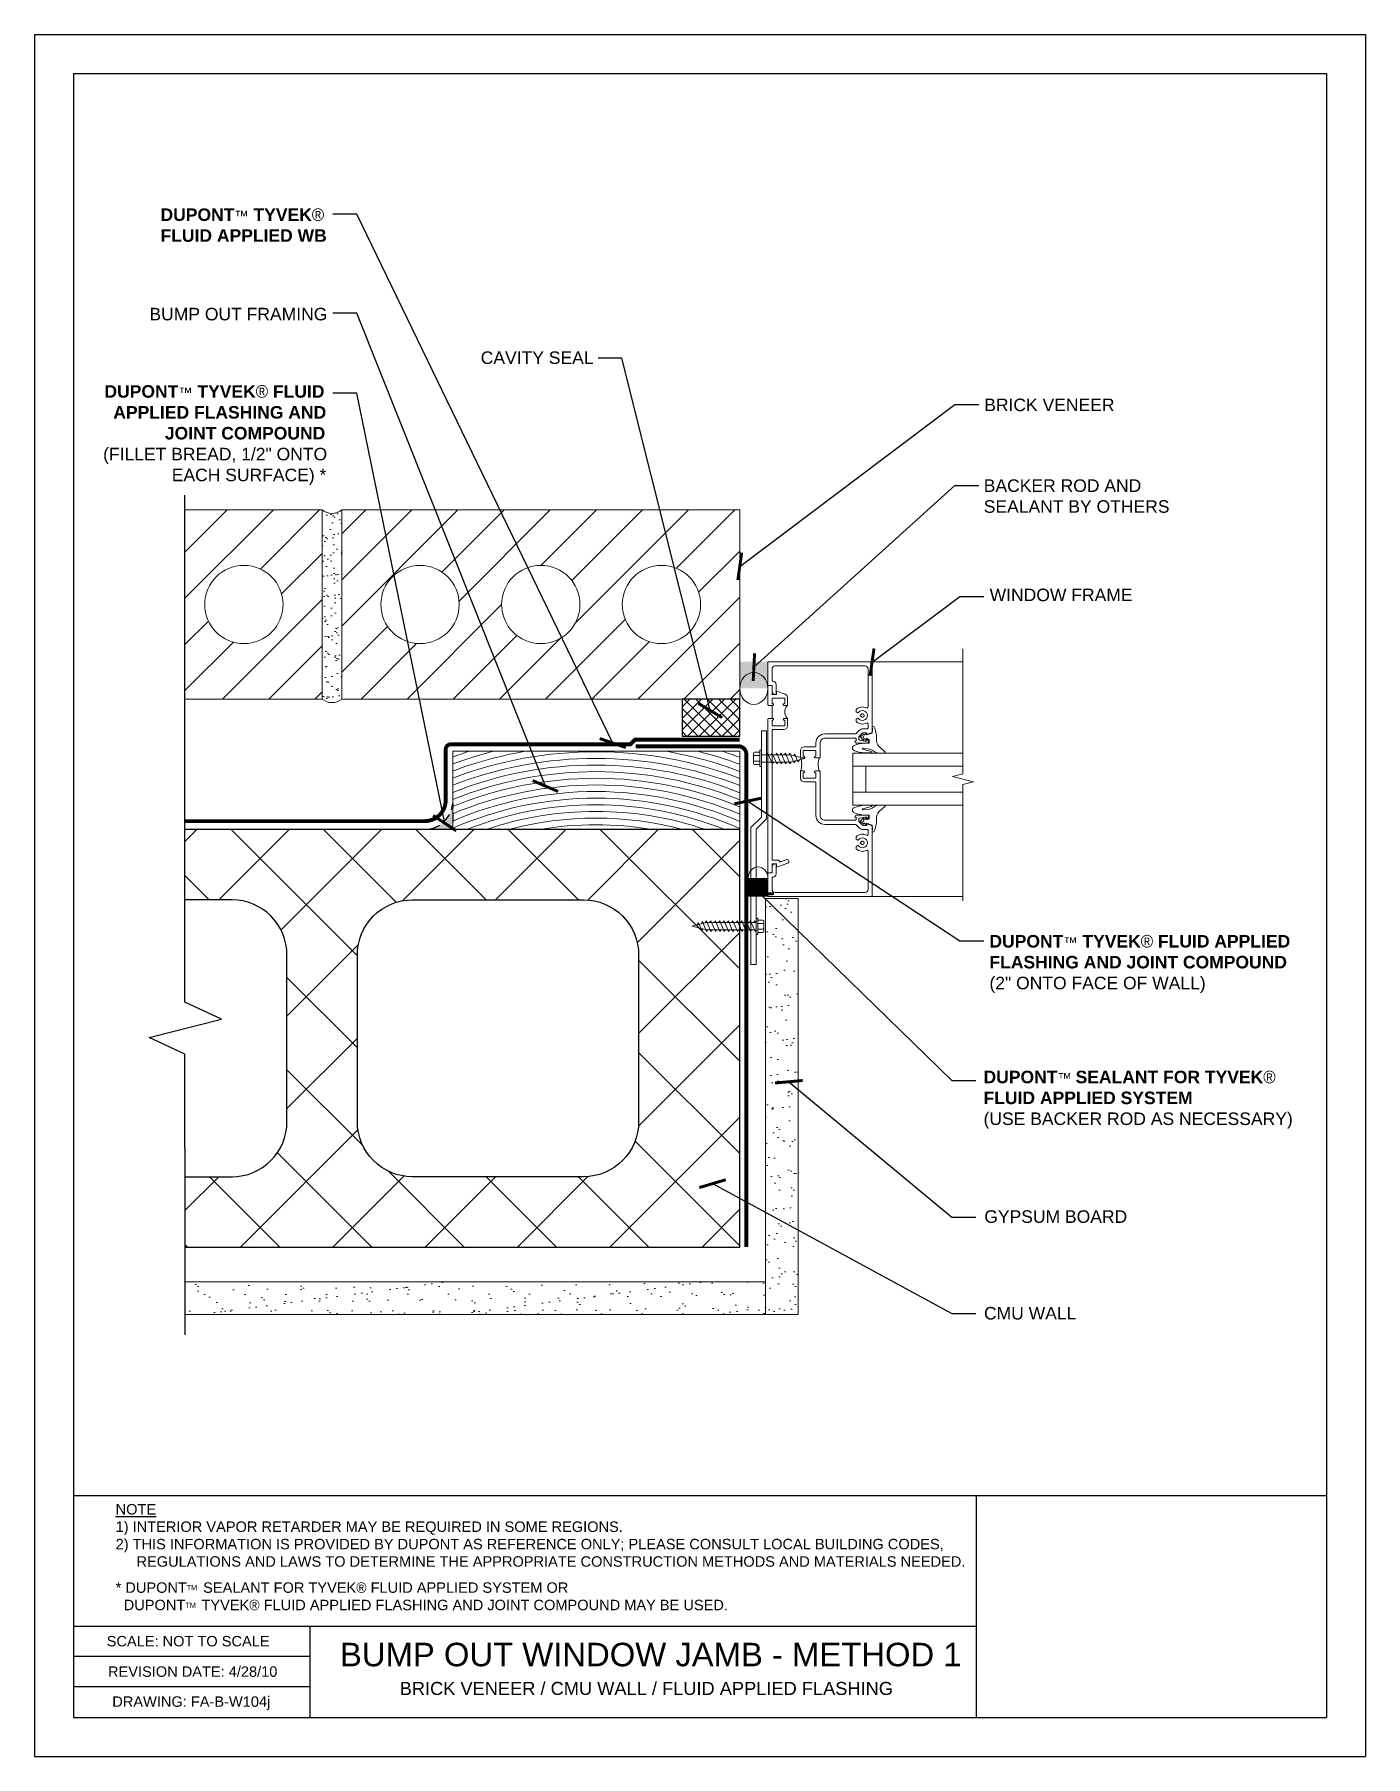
# Model space of a CAD drawing. Extents: x 527.2 to 552.7, y 2 to 35.
import ezdxf

# ---------------------------------------------------------------- set-up
doc = ezdxf.new("R2010")
doc.units = 0
doc.header["$LTSCALE"] = 1.5
doc.header["$MEASUREMENT"] = 0
doc.linetypes.add('DASHED2', pattern=[0.375, 0.25, -0.125])
doc.layers.get('0').update_dxf_attribs({"color": 8, "linetype": 'CONTINUOUS'})
for name, color, linetype in [('8x11-ttb$0$B', 5, 'CONTINUOUS'), ('CMU', 250, 'CONTINUOUS'), ('SEALANT', 250, 'CONTINUOUS'), ('STRUCTURE', 250, 'CONTINUOUS'), ('TEXT', 7, 'CONTINUOUS'), ('Tyvek FA Flashing and Joint Treatment', 150, 'DASHED2'), ('Tyvek FA WB', 10, 'DASHED2')]:
    doc.layers.add(name, color=color, linetype=linetype)
for name, color, linetype, lineweight in [('A-Backer Rod', 250, 'CONTINUOUS', 15), ('brick', 250, 'CONTINUOUS', 5), ('Gyp Board', 250, 'CONTINUOUS', 20), ('Non-Flanged Window', 250, 'CONTINUOUS', 20), ('Wood', 250, 'CONTINUOUS', 20)]:
    doc.layers.add(name, color=color, linetype=linetype, lineweight=lineweight)
doc.layers.add('VIEWPORT', color=7, linetype='CONTINUOUS', plot=False)
doc.styles.add('DETAILS', font='sanss___.ttf', dxfattribs={"height": 1})
doc.dimstyles.new('ARCH_1_1-2_IN', dxfattribs={"dimscale": 0, "dimtxt": 0.09375, "dimasz": 0.09375, "dimexe": 0.0625, "dimexo": 0.0625, "dimgap": 0.0625, "dimtad": 1, "dimdec": 4, "dimlfac": 8, "dimzin": 3, "dimdsep": 46, "dimlunit": 4, "dimtxsty": 'Standard', "dimblk1": 'ARCHTICK', "dimblk2": 'ARCHTICK', "dimsah": 1, "dimcen": 0.0625, "dimdle": 0.0625, "dimclrd": 256, "dimclre": 256, "dimclrt": 256, "dimadec": 0, "dimazin": 0, "dimtfac": 1, "dimtdec": 4, "dimtmove": 0, "dimatfit": 3, "dimldrblk": 'ARCHTICK', "dimfxl": 1, "dimfrac": 2, "dimtolj": 1, "dimtzin": 0, "dimlwd": -1, "dimlwe": -1, "dimarcsym": 0})

# ---------------------------------------------------------------- blocks, each defined once
blk = doc.blocks.new('_ArchTick')
at = {"color": 0, "linetype": 'ByBlock', "const_width": 0.15}
blk.add_lwpolyline([(-0.5, -0.5), (0.5, 0.5)], dxfattribs=at)
blk = doc.blocks.new('Revsion Date')
at = {"layer": 'TEXT', "insert": (0, 0.203, 0), "char_height": 0.2, "width": 16.26452, "attachment_point": 1, "style": 'DETAILS'}
blk.add_mtext('\\pi-0.033334,l0.033334,t0.1;REVISION DATE: 4/28/10', dxfattribs=at)

msp = doc.modelspace()

# ---------------------------------------------------------------- hatches: boundary and pattern name
at = {"layer": 'brick'}
h = msp.add_hatch(dxfattribs=at)
h.set_pattern_fill('_USER', color=256, scale=0.625, angle=45, style=0, pattern_type=0)
h.set_pattern_definition([(45, (424.4655, 222.6109), (-0.4419417, 0.4419417), [])])
h.paths.add_polyline_path([(540.731, 22.261), (540.731, 25.886), (533.106, 25.886), (533.106, 22.261)])
h.paths.add_polyline_path([(538.481, 24.074, -1), (539.981, 24.074, -1)], flags=16)
h.paths.add_polyline_path([(536.169, 24.074, -1), (537.669, 24.074, -1)], flags=16)
h.paths.add_polyline_path([(533.856, 24.074, -1), (535.356, 24.074, -1)], flags=16)
h.paths.add_polyline_path([(530.481, 24.074, -1), (531.981, 24.074, -1)], flags=16)
h.paths.add_polyline_path([(530.103, 25.886), (530.103, 22.261), (532.731, 22.261), (532.731, 25.886)])
h = msp.add_hatch(dxfattribs=at)
h.set_pattern_fill('AR-SAND', color=256, scale=0.15, style=0)
h.set_pattern_definition([(37.5, (586.027, 106.97116), (-0.009449, 0.28902357), [0, -0.228, 0, -0.255, 0, -0.24375]), (7.5, (586.027, 106.97116), (0.2654665, 0.4233219), [0, -0.123, 0, -0.2055, 0, -0.07875]), (327.5, (585.8425, 106.97116), (0.4671213, 0.00084886), [0, -0.075, 0, -0.27, 0, -0.3525]), (317.5, (585.8425, 106.97116), (0.450919, 0.1316513), [0, -0.0375, 0, -0.177, 0, -0.2025])])
h.paths.add_polyline_path([(532.731, 22.261, 0.36364), (533.106, 22.261), (533.106, 25.886, -0.36364), (532.731, 25.886)])
at = {"layer": 'CMU'}
h = msp.add_hatch(dxfattribs=at)
h.set_pattern_fill('ANSI37', color=256, scale=10, angle=-90, style=0)
h.set_pattern_definition([(315, (652.6343, 5.9473), (0.883883, 0.883883), []), (45, (652.6343, 5.9473), (-0.883883, 0.883883), [])])
h.paths.add_polyline_path([(533.405, 14.161), (533.405, 17.361, -0.414214), (534.457, 18.414), (537.742, 18.414, -0.414214), (538.794, 17.361), (538.794, 14.161, -0.414214), (537.742, 13.109), (534.457, 13.109, -0.414214)], flags=16)
h.paths.add_polyline_path([(530.103, 19.761), (530.103, 16.453), (530.802, 16.131), (529.417, 15.776), (530.103, 15.46), (530.103, 13.653), (530.103, 11.761), (540.731, 11.761), (540.731, 19.761)])
edge = h.paths.add_edge_path()
edge.add_line((530.103, 18.414), (530.103, 16.453))
edge.add_line((530.103, 16.453), (530.802, 16.131))
edge.add_line((530.802, 16.131), (529.417, 15.776))
edge.add_line((529.417, 15.776), (530.103, 15.46))
edge.add_line((530.103, 15.46), (530.103, 13.653))
edge.add_line((530.103, 13.653), (530.103, 13.109))
edge.add_line((530.103, 13.109), (531.005, 13.109))
edge.add_arc((531.005, 14.161), 1.053, 270, 360)
edge.add_line((532.057, 14.161), (532.057, 17.361))
edge.add_arc((531.005, 17.361), 1.053, 360, 450)
edge.add_line((531.005, 18.414), (530.103, 18.414))
at = {"layer": 'Gyp Board'}
h = msp.add_hatch(dxfattribs=at)
h.set_pattern_fill('AR-SAND,_O', color=256, scale=0.25)
h.set_pattern_definition([(217.5, (2323.0997, 573.2685), (0.01574834, -0.48170594), [0, -0.38, 0, -0.425, 0, -0.40625]), (187.5, (2323.0997, 573.2685), (-0.44244418, -0.70553652), [0, -0.205, 0, -0.3425, 0, -0.13125]), (147.5, (2323.4072, 573.2685), (-0.77853547, -0.00141476), [0, -0.125, 0, -0.45, 0, -0.5875]), (137.5, (2323.4072, 573.2685), (-0.75153165, -0.2194189), [0, -0.0625, 0, -0.295, 0, -0.3375])])
h.paths.add_polyline_path([(541.222, 10.469), (541.847, 10.469), (541.847, 18.443), (541.222, 18.443)])
h = msp.add_hatch(dxfattribs=at)
h.set_pattern_fill('AR-SAND,_O', color=256, scale=0.25)
h.set_pattern_definition([(37.5, (586.027, 106.47116), (-0.0157483, 0.481706), [0, -0.38, 0, -0.425, 0, -0.40625]), (7.5, (586.027, 106.47116), (0.442444, 0.7055365), [0, -0.205, 0, -0.3425, 0, -0.13125]), (327.5, (585.7195, 106.47116), (0.7785355, 0.0014148), [0, -0.125, 0, -0.45, 0, -0.5875]), (317.5, (585.7195, 106.47116), (0.7515317, 0.219419), [0, -0.0625, 0, -0.295, 0, -0.3375])])
h.paths.add_polyline_path([(530.103, 11.094), (530.103, 10.469), (541.222, 10.469), (541.222, 11.094)])
at = {"layer": 'SEALANT'}
h = msp.add_hatch(color=256, dxfattribs=at)
h.dxf.hatch_style = 1
edge = h.paths.add_edge_path()
edge.add_ellipse((541, 22.465), major_axis=(0, -0.304), ratio=0.884299, start_angle=90, end_angle=270, ccw=False)
edge.add_line((541.268, 22.465), (541.268, 22.586))
edge.add_line((541.268, 22.586), (541.268, 22.977))
edge.add_arc((541, 23.331), 0.444, 232.7927, 307.2073, ccw=False)
edge.add_line((540.731, 22.977), (540.731, 22.465))
h = msp.add_hatch(dxfattribs=at)
h.set_pattern_fill('ANSI37', color=256, scale=1.25, style=0)
h.paths.add_polyline_path([(540.731, 22.261), (539.626, 22.261), (539.626, 21.553), (540.731, 21.553)])
h = msp.add_hatch(color=256, dxfattribs=at)
h.dxf.hatch_style = 1
edge = h.paths.add_edge_path()
edge.add_ellipse((541.082, 18.834), major_axis=(0, 0.212), ratio=0.884299, start_angle=90, end_angle=270, ccw=False)
edge.add_line((540.894, 18.834), (540.894, 18.75))
edge.add_line((540.894, 18.75), (540.894, 18.477))
edge.add_arc((541.082, 18.231), 0.31, 412.7927, 487.2073, ccw=False)
edge.add_line((541.269, 18.477), (541.269, 18.834))
at = {"layer": 'Tyvek FA Flashing and Joint Treatment', "ltscale": 0.5}
h = msp.add_hatch(color=256, dxfattribs=at)
h.dxf.hatch_style = 1
edge = h.paths.add_edge_path()
edge.add_line((535.231, 19.761), (534.731, 19.761))
edge.add_arc((534.679, 20.313), 0.555, 275.3879, 354.6121)
edge.add_line((535.231, 20.261), (535.231, 19.761))

# ---------------------------------------------------------------- linework, layer by layer
at = {"layer": '8x11-ttb$0$B', "color": 7}
for p, q in [((527.969, 34.248, 0), (527.969, 2.748, 0)), ((527.969, 34.248, 0), (551.969, 34.248, 0)), ((551.969, 34.248, 0), (551.969, 2.748, 0)), ((527.969, 4.498, 0), (545.258, 4.498, 0)), ((527.969, 2.748, 0), (551.969, 2.748, 0))]:
    msp.add_line(p, q, dxfattribs=at)
at = {"layer": '8x11-ttb$0$B', "color": 7, "elevation": 0}
for points in [[(551.969, 6.993), (527.969, 6.993)], [(545.258, 6.993), (545.258, 2.748)], [(532.496, 4.498), (532.496, 2.748)], [(532.496, 3.915), (527.969, 3.915)], [(532.496, 3.331), (527.969, 3.331)]]:
    msp.add_lwpolyline(points, dxfattribs=at)
at = {"layer": 'A-Backer Rod'}
for centre, major_axis in [((541, 22.465, 0), (0, -0.304)), ((541.082, 18.834), (0, 0.212))]:
    msp.add_ellipse(centre, major_axis=major_axis, ratio=0.884299, dxfattribs=at)
at = {"layer": 'brick', "linetype": 'Continuous', "elevation": 0}
msp.add_lwpolyline([(530.103, 25.886), (532.731, 25.886), (532.731, 22.261), (530.103, 22.261)], dxfattribs=at)
msp.add_lwpolyline([(540.731, 25.886), (533.106, 25.886), (533.106, 22.261), (540.731, 22.261)], close=True, dxfattribs=at)
at = {"layer": 'brick', "linetype": 'Continuous'}
for centre in [(531.231, 24.074, 0), (534.606, 24.074, 0), (536.919, 24.074, 0), (539.231, 24.074, 0)]:
    msp.add_circle(centre, 0.75, dxfattribs=at)
for centre in [(532.919, 26.11, 0), (532.919, 22.485, 0)]:
    msp.add_arc(centre, 0.292, 230.0334, 309.9666, dxfattribs=at)
at = {"layer": 'CMU', "elevation": 0}
msp.add_lwpolyline([(530.103, 11.761), (530.977, 11.761), (540.731, 11.761), (540.731, 19.761), (530.977, 19.761), (530.103, 19.761)], dxfattribs=at)
msp.add_lwpolyline([(530.103, 13.109), (531.005, 13.109, 0.414214), (532.057, 14.161), (532.057, 17.361, 0.414214), (531.005, 18.414), (530.103, 18.414)], format="xyb", dxfattribs=at)
msp.add_lwpolyline([(534.457, 13.109, -0.414214), (533.405, 14.161), (533.405, 17.361, -0.414214), (534.457, 18.414), (537.742, 18.414, -0.414214), (538.794, 17.361), (538.794, 14.161, -0.414214), (537.742, 13.109)], format="xyb", close=True, dxfattribs=at)
at = {"layer": 'Gyp Board', "elevation": 0}
msp.add_lwpolyline([(541.222, 10.469), (541.847, 10.469), (541.847, 18.443), (541.222, 18.443)], close=True, dxfattribs=at)
msp.add_lwpolyline([(530.103, 10.469), (541.222, 10.469), (541.222, 11.094), (530.103, 11.094)], dxfattribs=at)
at = {"layer": 'Non-Flanged Window'}
for p, q in [((545.007, 22.977, 0), (543.269, 22.977, 0)), ((541.349, 22.141, 0), (541.349, 21.891, 0)), ((540.995, 21.026, 0), (540.995, 21.225, 0)), ((541.015, 21.245, 0), (541.115, 21.245, 0)), ((541.115, 21.18, 0), (541.015, 21.18, 0)), ((541.115, 20.971, 0), (541.115, 21.28, 0)), ((541.144, 21.28, 0), (541.115, 21.28, 0)), ((541.115, 21.245, 0), (541.115, 21.006, 0)), ((541.144, 20.971, 0), (541.144, 21.28, 0)), ((541.694, 21.195, 0), (541.144, 21.195, 0)), ((541.27, 21.225, 0), (541.25, 21.196, 0)), ((541.27, 21.225, 0), (541.354, 21.02, 0)), ((541.354, 21.225, 0), (541.335, 21.196, 0)), ((541.354, 21.225, 0), (541.439, 21.02, 0)), ((541.439, 21.225, 0), (541.419, 21.196, 0)), ((541.439, 21.225, 0), (541.523, 21.02, 0)), ((541.523, 21.225, 0), (541.503, 21.196, 0)), ((541.523, 21.225, 0), (541.607, 21.02, 0)), ((541.608, 21.225, 0), (541.588, 21.196, 0)), ((541.608, 21.225, 0), (541.692, 21.02, 0)), ((541.692, 21.225, 0), (541.672, 21.196, 0)), ((541.692, 21.225, 0), (541.77, 21.037, 0)), ((541.694, 21.195, 0), (541.976, 21.123, 0)), ((541.976, 21.123, 0), (541.694, 21.05, 0)), ((541.784, 21.205, 0), (541.765, 21.176, 0)), ((541.784, 21.205, 0), (541.846, 21.057, 0)), ((542.894, 21.228, 0), (545.007, 21.228, 0)), ((542.894, 20.228, 0), (542.894, 21.228, 0)), ((541.115, 21.071, 0), (541.015, 21.071, 0)), ((541.115, 21.006, 0), (541.015, 21.006, 0)), ((541.144, 20.971, 0), (541.115, 20.971, 0)), ((541.144, 21.05, 0), (541.694, 21.05, 0)), ((541.374, 21.05, 0), (541.354, 21.02, 0)), ((541.458, 21.05, 0), (541.439, 21.02, 0)), ((541.543, 21.05, 0), (541.523, 21.02, 0)), ((541.627, 21.05, 0), (541.607, 21.02, 0)), ((541.716, 21.056, 0), (541.692, 21.02, 0)), ((541.796, 21.076, 0), (541.77, 21.037, 0)), ((541.872, 21.097, 0), (541.846, 21.057, 0)), ((542.894, 20.978, 0), (545.007, 20.978, 0)), ((543.144, 20.478, 0), (543.144, 20.978, 0)), ((542.894, 20.478, 0), (545.007, 20.478, 0)), ((542.894, 20.228, 0), (545.007, 20.228, 0)), ((540.946, 19.11, 0), (540.946, 18.515, 0)), ((541.046, 19.132, 0), (541.046, 18.559, 0)), ((545.007, 18.477, 0), (543.269, 18.477, 0)), ((539.811, 17.911, 0), (540.093, 17.983, 0)), ((540.093, 17.838, 0), (539.811, 17.911, 0)), ((539.914, 17.937, 0), (539.941, 17.976, 0)), ((540.002, 17.828, 0), (539.941, 17.976, 0)), ((539.99, 17.957, 0), (540.017, 17.997, 0)), ((540.002, 17.828, 0), (540.022, 17.857, 0)), ((540.095, 17.808, 0), (540.017, 17.997, 0)), ((540.071, 17.978, 0), (540.095, 18.013, 0)), ((541.046, 17.983, 0), (540.093, 17.983, 0)), ((540.093, 17.838, 0), (541.046, 17.838, 0)), ((540.179, 17.808, 0), (540.095, 18.013, 0)), ((540.095, 17.808, 0), (540.114, 17.837, 0)), ((540.159, 17.984, 0), (540.179, 18.013, 0)), ((540.263, 17.808, 0), (540.179, 18.013, 0)), ((540.179, 17.808, 0), (540.199, 17.837, 0)), ((540.244, 17.984, 0), (540.263, 18.013, 0)), ((540.348, 17.808, 0), (540.263, 18.013, 0)), ((540.263, 17.808, 0), (540.283, 17.837, 0)), ((540.328, 17.984, 0), (540.348, 18.013, 0)), ((540.432, 17.808, 0), (540.348, 18.013, 0)), ((540.348, 17.808, 0), (540.368, 17.837, 0)), ((540.412, 17.984, 0), (540.432, 18.013, 0)), ((540.517, 17.808, 0), (540.432, 18.013, 0)), ((540.432, 17.808, 0), (540.452, 17.837, 0)), ((540.497, 17.984, 0), (540.517, 18.013, 0)), ((540.601, 17.808, 0), (540.517, 18.013, 0)), ((540.517, 17.808, 0), (540.536, 17.837, 0)), ((540.581, 17.984, 0), (540.601, 18.013, 0)), ((540.685, 17.808, 0), (540.601, 18.013, 0)), ((540.601, 17.808, 0), (540.621, 17.837, 0)), ((540.666, 17.984, 0), (540.685, 18.013, 0)), ((540.77, 17.808, 0), (540.685, 18.013, 0)), ((540.685, 17.808, 0), (540.705, 17.837, 0)), ((540.75, 17.984, 0), (540.77, 18.013, 0)), ((540.854, 17.808, 0), (540.77, 18.013, 0)), ((540.77, 17.808, 0), (540.789, 17.837, 0)), ((540.834, 17.984, 0), (540.854, 18.013, 0)), ((540.938, 17.808, 0), (540.854, 18.013, 0)), ((540.854, 17.808, 0), (540.874, 17.837, 0)), ((540.919, 17.984, 0), (540.938, 18.013, 0)), ((541.023, 17.808, 0), (540.938, 18.013, 0)), ((540.938, 17.808, 0), (540.958, 17.837, 0)), ((541.003, 17.984, 0), (541.023, 18.013, 0)), ((541.046, 17.955, 0), (541.023, 18.012, 0)), ((541.023, 17.808, 0), (541.043, 17.837, 0)), ((541.046, 18.062, 0), (541.046, 17.753, 0)), ((541.046, 18.062, 0), (541.075, 18.062, 0)), ((541.075, 18.062, 0), (541.075, 17.753, 0)), ((541.075, 18.027, 0), (541.175, 18.027, 0)), ((541.075, 17.788, 0), (541.075, 18.027, 0)), ((541.075, 17.962, 0), (541.175, 17.962, 0)), ((541.075, 17.853, 0), (541.175, 17.853, 0)), ((541.195, 18.007, 0), (541.195, 17.808, 0)), ((541.046, 17.753, 0), (541.075, 17.753, 0)), ((541.175, 17.788, 0), (541.075, 17.788, 0))]:
    msp.add_line(p, q, dxfattribs=at)
at = {"layer": 'Non-Flanged Window', "elevation": 0}
for points in [[(545.007, 18.394), (545.007, 20.627), (545.207, 20.677), (544.807, 20.777), (545.007, 20.827), (545.007, 23.227)], [(541.046, 19.767), (541.244, 19.966), (541.244, 21.656), (541.144, 21.656), (541.144, 20.002), (540.946, 19.803)], [(540.946, 19.803), (540.946, 19.11)], [(541.046, 19.132), (541.046, 19.767)], [(540.946, 18.515), (540.946, 17.178), (541.046, 17.178), (541.046, 18.559)]]:
    msp.add_lwpolyline(points, dxfattribs=at)
for points in [[(542.259, 21.135), (542.173, 21.135, -1), (542.173, 21.166), (542.174, 21.166, 0.414214), (542.189, 21.181), (542.189, 21.261, 0.414214), (542.174, 21.276), (541.959, 21.276, 0.414214), (541.944, 21.261), (541.944, 21.181, 0.419023), (541.959, 21.166, -1.008231), (541.959, 21.135), (541.894, 21.135), (541.894, 21.276, -0.414214), (541.964, 21.346), (542.174, 21.346, 0.414214), (542.189, 21.361), (542.189, 21.425, -0.414214), (542.359, 21.595), (542.943, 21.595, 0.19902), (542.96, 21.602), (543.02, 21.662, -0.19902), (543.095, 21.693), (543.169, 21.693, 0.414214), (543.189, 21.713), (543.189, 21.784, 0.568098), (543.159, 21.802, -0.339754), (542.961, 21.834), (542.961, 21.878), (542.99, 21.895, -0.386545), (543.003, 21.892, 3.127286), (543.003, 22.002, -0.386545), (542.99, 21.999), (542.961, 22.016), (542.961, 22.06, -0.339754), (543.159, 22.092, 0.568098), (543.189, 22.11), (543.189, 22.837, 0.414214), (543.129, 22.897), (541.409, 22.897, 0.414214), (541.349, 22.837), (541.349, 22.602), (541.369, 22.602, -0.414214), (541.429, 22.542), (541.429, 22.352), (541.411, 22.352, -0.414214), (541.349, 22.414), (541.349, 22.522), (541.269, 22.522), (541.269, 22.977), (543.269, 22.977), (543.269, 21.62), (543.166, 21.584), (543.166, 21.613), (543.095, 21.613, 0.198912), (543.077, 21.606), (543.01, 21.539), (543.01, 21.497, 0.354119), (543.026, 21.477), (543.128, 21.455), (543.166, 21.455), (543.166, 21.484), (543.178, 21.484, -0.414214), (543.198, 21.464), (543.198, 21.435, -0.414214), (543.178, 21.415), (542.976, 21.415, -0.414214), (542.938, 21.453), (542.96, 21.453), (542.96, 21.495, 0.414214), (542.94, 21.515), (542.369, 21.515, 0.414214), (542.269, 21.415), (542.269, 21.145), (542.259, 21.135)], [(542.259, 20.885), (542.269, 20.875), (542.269, 20.04, 0.414214), (542.369, 19.94), (542.94, 19.94, 0.414214), (542.96, 19.96), (542.96, 20.002), (542.938, 20.002, -0.414214), (542.976, 20.04), (543.178, 20.04, -0.414214), (543.198, 20.02), (543.198, 19.991, -0.414214), (543.178, 19.971), (543.166, 19.971), (543.166, 20), (543.128, 20), (543.026, 19.978, 0.354119), (543.01, 19.958), (543.01, 19.916), (543.077, 19.849, 0.198912), (543.095, 19.842), (543.166, 19.842), (543.166, 19.871), (543.269, 19.835), (543.269, 18.477), (541.269, 18.477), (541.269, 18.932), (541.349, 18.932), (541.349, 19.04, -0.414214), (541.411, 19.102), (541.429, 19.102), (541.429, 18.912, -0.414214), (541.369, 18.852), (541.349, 18.852), (541.349, 18.617, 0.414214), (541.409, 18.557), (543.129, 18.557, 0.414214), (543.189, 18.617), (543.189, 19.345, 0.568098), (543.159, 19.363, -0.339754), (542.961, 19.395), (542.961, 19.439), (542.99, 19.456, -0.386545), (543.003, 19.453, 3.127286), (543.003, 19.563, -0.386545), (542.99, 19.56), (542.961, 19.577), (542.961, 19.621, -0.339754), (543.159, 19.653, 0.568098), (543.189, 19.671), (543.189, 19.742, 0.414214), (543.169, 19.762), (543.095, 19.762, -0.19902), (543.02, 19.793), (542.96, 19.853, 0.19902), (542.943, 19.86), (542.359, 19.86, -0.414214), (542.189, 20.03), (542.189, 20.654, 0.414214), (542.169, 20.674), (541.964, 20.674, -0.414214), (541.894, 20.744), (541.894, 20.885), (541.959, 20.885, -1), (541.959, 20.854), (541.959, 20.854, 0.414214), (541.944, 20.839), (541.944, 20.759, 0.414214), (541.959, 20.744), (542.174, 20.744, 0.414214), (542.189, 20.759), (542.189, 20.839, 0.419023), (542.173, 20.854, -1.008231), (542.173, 20.885), (542.259, 20.885)]]:
    msp.add_lwpolyline(points, format="xyb", dxfattribs=at)
for points in [[(541.349, 22.187, 0.414214), (541.364, 22.172), (541.364, 22.172, -1), (541.364, 22.141), (541.279, 22.141), (541.269, 22.151), (541.269, 22.522), (541.349, 22.522), (541.349, 22.352), (541.435, 22.352), (541.435, 22.414), (541.598, 22.355, -0.315148), (541.644, 22.289), (541.644, 22.141), (541.578, 22.141, -1.008231), (541.578, 22.172, 0.419023), (541.594, 22.187), (541.594, 22.267, 0.414214), (541.579, 22.282), (541.364, 22.282, 0.414214), (541.349, 22.267)], [(541.489, 19.159), (541.49, 19.156, 0.414214), (541.516, 19.144), (541.628, 19.185, -1), (541.652, 19.12), (541.435, 19.04), (541.435, 19.102), (541.349, 19.102), (541.349, 18.932), (541.269, 18.932), (541.269, 21.881), (541.279, 21.891), (541.364, 21.891, -1.008231), (541.364, 21.86, 0.419023), (541.349, 21.845), (541.349, 21.765, 0.414214), (541.364, 21.75), (541.579, 21.75, 0.414214), (541.594, 21.765), (541.594, 21.845, 0.414214), (541.579, 21.86), (541.578, 21.86, -1), (541.578, 21.891), (541.644, 21.891), (541.644, 21.75, -0.414214), (541.574, 21.68), (541.369, 21.68, 0.414214), (541.349, 21.66), (541.349, 19.172), (541.47, 19.172, -0.315299)], [(543.035, 21.947, 0.094997), (543.054, 21.966, -3.127286), (543.054, 21.928, 0.094997)], [(543.155, 21.601), (543.16, 21.575), (543.267, 21.609), (543.272, 21.67), (543.269, 21.745), (543.3, 21.735, -0.12571), (543.351, 21.503, 0.226084), (543.401, 21.35), (543.512, 21.254, -0.644976), (543.5, 21.228), (543.371, 21.23, -0.151869), (543.327, 21.246), (543.267, 21.284, 0.029345), (543.215, 21.302), (543.093, 21.319, 0.653812), (543.086, 21.299), (543.251, 21.255, -0.888636), (543.249, 21.23), (543.115, 21.23, -0.064205), (542.926, 21.272, -0.689636), (542.926, 21.375, -0.070356), (543.115, 21.416), (543.211, 21.416), (543.211, 21.489), (543.157, 21.511), (543.152, 21.472), (543.116, 21.506), (543.094, 21.475), (543.04, 21.536), (543.106, 21.592), (543.116, 21.567)], [(543.155, 19.854), (543.16, 19.881), (543.267, 19.847), (543.272, 19.786), (543.269, 19.711), (543.3, 19.721, 0.12571), (543.351, 19.953, -0.226084), (543.401, 20.106), (543.512, 20.202, 0.644976), (543.5, 20.228), (543.371, 20.226, 0.151869), (543.327, 20.21), (543.267, 20.171, -0.029345), (543.215, 20.154), (543.093, 20.137, -0.653812), (543.086, 20.157), (543.251, 20.201, 0.888636), (543.249, 20.226), (543.115, 20.226, 0.064205), (542.926, 20.184, 0.689636), (542.926, 20.081, 0.070356), (543.115, 20.04), (543.211, 20.04), (543.211, 19.967), (543.157, 19.945), (543.152, 19.984), (543.116, 19.949), (543.094, 19.981), (543.04, 19.92), (543.106, 19.864), (543.116, 19.889)], [(543.035, 19.508, 0.094997), (543.054, 19.527, -3.127286), (543.054, 19.489, 0.094997)]]:
    msp.add_lwpolyline(points, format="xyb", close=True, dxfattribs=at)
for points in [[(543.088, 21.528), (543.104, 21.544), (543.104, 21.524)], [(543.088, 19.927), (543.104, 19.931), (543.104, 19.911)]]:
    msp.add_lwpolyline(points, close=True, dxfattribs=at)
at = {"layer": 'Non-Flanged Window'}
for centre, radius, start, end in [((541.775, 22.016, 0), 0.181, 136.3972, 223.6028), ((541.015, 21.225, 0), 0.0199, 90, 180), ((541.015, 21.2, 0), 0.0199, 180, 270), ((541.015, 21.16, 0), 0.0199, 90, 180), ((541.586, 21.01, 0), 0.332, 337.8695, 22.1305), ((542.566, 21.01, 0), 0.332, 157.8695, 202.1305), ((541.015, 21.09, 0), 0.0199, 180, 270), ((541.015, 21.051, 0), 0.0199, 90, 180), ((541.015, 21.026, 0), 0.0199, 180, 270), ((541.175, 18.007, 0), 0.0199, 0, 90), ((541.175, 17.982, 0), 0.0199, 270, 0), ((541.175, 17.942, 0), 0.0199, 0, 90), ((541.175, 17.873, 0), 0.0199, 270, 0), ((541.175, 17.833, 0), 0.0199, 0, 90), ((541.175, 17.808, 0), 0.0199, 270, 0)]:
    msp.add_arc(centre, radius, start, end, dxfattribs=at)
at = {"layer": 'SEALANT', "elevation": 0}
msp.add_lwpolyline([(540.731, 22.261), (539.626, 22.261), (539.626, 21.553), (540.731, 21.553)], close=True, dxfattribs=at)
at = {"layer": 'STRUCTURE'}
msp.add_line((530.103, 13.653, 0), (530.103, 10.079, 0), dxfattribs=at)
at = {"layer": 'STRUCTURE', "elevation": 0}
msp.add_lwpolyline([(530.103, 13.653), (530.103, 15.46), (529.417, 15.776), (530.802, 16.131), (530.103, 16.453), (530.103, 26.171)], dxfattribs=at)
at = {"layer": 'Tyvek FA Flashing and Joint Treatment', "ltscale": 0.5, "const_width": 0.075, "elevation": 0, "flags": 128}
msp.add_lwpolyline([(540.856, 18.565), (540.856, 21.207, 0.414214), (540.706, 21.357), (538.738, 21.357)], format="xyb", dxfattribs=at)
at = {"layer": 'Tyvek FA Flashing and Joint Treatment', "ltscale": 0.5, "elevation": 0, "flags": 128}
msp.add_lwpolyline([(535.231, 19.761), (534.731, 19.761, 0.360141), (535.231, 20.261), (535.231, 19.761)], format="xyb", dxfattribs=at)
at = {"layer": 'Tyvek FA Flashing and Joint Treatment', "ltscale": 0.5, "const_width": 0.075, "elevation": 0, "flags": 128}
msp.add_lwpolyline([(540.856, 11.761), (540.856, 18.565)], dxfattribs=at)
at = {"layer": 'Tyvek FA WB', "elevation": 0, "flags": 128}
msp.add_lwpolyline([(540.731, 21.482, 0.075, 0.075, 0), (538.721, 21.482, 0.075, 0.075, 0), (538.634, 21.395, 0.075, 0.075, 0), (536.418, 21.395, 0.075, 0.075, 0), (535.197, 21.395, 0.075, 0.075, 0.414214), (535.097, 21.295, 0.075, 0.075, 0), (535.097, 20.323, 0.075, 0.075, -0.414214), (534.697, 19.923, 0.075, 0.075, 0), (530.103, 19.923, 0.075, 0.075, 0)], format="xyseb", dxfattribs=at)
at = {"layer": 'VIEWPORT', "color": 1}
for p, q in [((527.219, 34.998, 0), (527.219, 1.998, 0)), ((527.219, 34.998, 0), (552.719, 34.998, 0)), ((552.719, 34.998, 0), (552.719, 1.998, 0)), ((527.219, 1.998, 0), (552.719, 1.998, 0))]:
    msp.add_line(p, q, dxfattribs=at)
at = {"layer": 'Wood', "elevation": 0}
msp.add_lwpolyline([(535.231, 19.761), (535.231, 21.261), (540.731, 21.261), (540.731, 19.761)], close=True, dxfattribs=at)
at = {"layer": 'Wood'}
for radius, start, end in [(7.821, 99.9543, 110.524), (7.948, 104.2553, 110.1816), (8.075, 107.4526, 109.8508), (7.694, 68.9959, 110.8784), (7.567, 68.6263, 111.2457), (7.821, 69.3527, 80.0457), (7.948, 69.6973, 75.7447), (8.075, 70.0303, 72.5474), (7.44, 68.243, 111.6264), (7.313, 67.8454, 112.0214), (7.186, 67.4325, 112.4315), (7.059, 67.0034, 112.8577), (6.932, 66.5565, 113.3016), (6.805, 66.0914, 113.7636), (6.678, 68.2775, 111.7225), (6.551, 71.2668, 108.7332), (6.423, 74.9666, 105.0334), (6.296, 80.1582, 99.8418)]:
    msp.add_arc((537.973, 13.558), radius, start, end, dxfattribs=at)

# ---------------------------------------------------------------- block references
at = {"layer": 'TEXT'}
msp.add_blockref('Revsion Date', (528.628, 3.523), dxfattribs=at)

# ---------------------------------------------------------------- texts
at = {"layer": 'TEXT', "attachment_point": 1, "style": 'DETAILS'}
for s, insert, char_height, width in [('{\\fSansSerif|b1|i0|c2|p2;DUPONT\\fArial|b0|i0|c0|p32;\\H0.8125x;™\\fSansSerif|b1|i0|c2|p2;\\H1.2308x; TYVEK\\fSymbol|b0|i0|c2|p18;â\\fSansSerif|b1|i0|c2|p2; FLUID APPLIED WB}', (529.634, 31.664, 0), 0.24, 4.08366), ('BUMP OUT FRAMING', (529.422, 29.759, 0), 0.24, 6.52135), ('CAVITY SEAL', (535.768, 28.924, 0), 0.24, 6.52135), ('\\pi2.3679;{\\fSansSerif|b1|i0|c2|p2;DUPONT\\fArial|b0|i0|c0|p32;\\H0.8125x;™\\fSansSerif|b1|i0|c2|p2;\\H1.2308x; TYVEK\\fSymbol|b0|i0|c2|p18;â\\fSansSerif|b1|i0|c2|p2; FLUID \\P\\pi2.5377;APPLIED FLASHING AND \\P\\pi3.5251;JOINT COMPOUND\\fSansSerif|b0|i0|c2|p2; \\P\\pi2.3422;(FILLET BREAD, 1/2" ONTO \\P\\pi3.6574;EACH SURFACE) *}', (526.192, 28.277, 0), 0.24, 6.52135), ('BRICK VENEER', (545.414, 28.019, 0), 0.24, 6.52135), ('BACKER ROD AND \\PSEALANT BY OTHERS', (545.405, 26.472, 0), 0.24, 6.52135), ('WINDOW FRAME', (545.518, 24.378, 0), 0.24, 6.52135), ('{\\fSansSerif|b1|i0|c2|p2;DUPONT\\fArial|b0|i0|c0|p32;\\H0.8125x;™\\fSansSerif|b1|i0|c2|p2;\\H1.2308x; TYVEK\\fSymbol|b0|i0|c2|p18;â\\fSansSerif|b1|i0|c2|p2; FLUID APPLIED FLASHING AND JOINT COMPOUND\\fSansSerif|b0|i0|c2|p2; \\P(2" ONTO FACE OF WALL)}', (545.514, 17.741, 0), 0.24, 6.52135), ('{\\fSansSerif|b1|i0|c2|p2;DUPONT\\fArial|b0|i0|c0|p32;\\H0.8125x;™\\fArial|b1|i0|c0|p32; \\H1.2308x;SEALANT FOR TYVEK\\fSymbol|b0|i0|c2|p18;â\\fArial|b0|i0|c0|p32; \\fArial|b1|i0|c0|p32;FLUID APPLIED SYSTEM\\P\\fArial|b0|i0|c0|p32;\\H0.99998x;(USE BACKER ROD AS NECESSARY)}', (545.401, 15.14, 0), 0.24, 6.52135), ('GYPSUM BOARD', (545.415, 12.465, 0), 0.24, 6.52135), ('CMU WALL', (545.409, 10.613, 0), 0.24, 6.52135), ('{\\LNOTE\\P}1) INTERIOR VAPOR RETARDER MAY BE REQUIRED IN SOME REGIONS.\\P\\pi-0.4,l0.4;2) THIS INFORMATION IS PROVIDED BY DUPONT AS REFERENCE ONLY; PLEASE CONSULT LOCAL BUILDING CODES, REGULATIONS AND LAWS TO DETERMINE THE APPROPRIATE CONSTRUCTION METHODS AND MATERIALS NEEDED.\\P{\\H0.5x;\\P\\pi0,l0;}* DUPONT    SEALANT FOR TYVEK{\\fSymbol|b0|i0|c2|p18;â} FLUID APPLIED SYSTEM OR \\P\\pi-0.2,l0.2;  DUPONT    TYVEK{\\fSymbol|b0|i0|c2|p18;â} FLUID APPLIED FLASHING AND JOINT COMPOUND MAY BE USED.', (528.774, 6.836, 0), 0.2, 16.47485), ('TM', (530.134, 5.285, 0), 0.1, 8.31), ('TM', (530.11, 4.946, 0), 0.1, 8.31), ('\\pi-0.033334,l0.033334,t0.1;SCALE: NOT TO SCALE', (528.603, 4.309, 0), 0.2, 16.26452), ('\\pi0.93818;{\\H0.9x;BUMP OUT WINDOW JAMB - METHOD 1} \\P\\pi2.0818;{\\H0.5x;BRICK VENEER / CMU WALL / FLUID APPLIED FLASHING}', (532.134, 4.178, 0), 0.5, 13.39365), ('\\pi-0.033334,l0.033334,t0.1;DRAWING: FA-B-W104j', (528.71, 3.151, 0), 0.2, 16.26452)]:
    msp.add_mtext(s, dxfattribs=dict(at, insert=insert, char_height=char_height, width=width))

# ---------------------------------------------------------------- leaders
at = {"layer": 'TEXT'}
for points in [[(538.298, 21.419, 0), (533.396, 31.553, 0), (532.937, 31.553, 0)], [(537.007, 20.595, 0), (533.396, 29.659, 0), (532.937, 29.659, 0)], [(540.165, 22.043, 0), (538.474, 28.794, 0), (538.015, 28.794, 0)], [(535.078, 19.884, 0), (533.396, 28.121, 0), (532.937, 28.121, 0)], [(540.731, 24.805, 0), (544.848, 27.906, 0), (545.308, 27.906, 0)], [(541.001, 22.875, 0), (544.848, 26.352, 0), (545.308, 26.352, 0)], [(543.265, 22.97, 0), (544.949, 24.23, 0), (545.409, 24.23, 0)], [(540.885, 20.308, 0), (544.949, 17.63, 0), (545.409, 17.63, 0)], [(541.119, 18.529, 0), (544.791, 14.955, 0), (545.251, 14.955, 0)], [(541.671, 14.929, 0), (544.791, 12.332, 0), (545.251, 12.332, 0)], [(540.209, 12.976, 0), (544.791, 10.487, 0), (545.251, 10.487, 0)]]:
    msp.add_leader(points, dimstyle='ARCH_1_1-2_IN', override={"dimscale": 4, "dimgap": 0.0625, "dimtad": 0}, dxfattribs=at)

doc.saveas('drawing.dxf')
